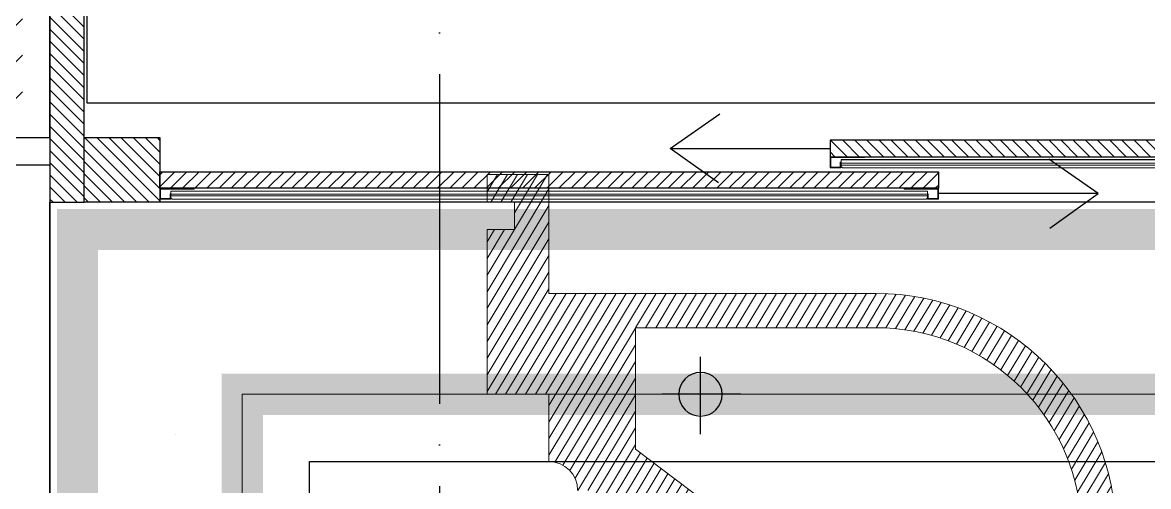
# Model space of a CAD drawing. Header units: inches. Extents: x 230831 to 416194, y 441295 to 526666.
# Drawn here: x 241545 to 242364, y 462590 to 462928 of the extents above; entities that cross this region are included whole.
import ezdxf

# ---------------------------------------------------------------- set-up
doc = ezdxf.new("R2010")
doc.units = ezdxf.units.IN
doc.header["$MEASUREMENT"] = 0
doc.linetypes.add('ACAD_ISO04W100', pattern=[30, 24, -3, 0, -3])
doc.linetypes.add('HIDDEN', pattern=[0.375, 0.25, -0.125])
for name, color, linetype in [('CQ Grg Gypsum', 41, 'Continuous'), ('CQ PANEL DIMENSION', 1, 'Continuous'), ('CQ Plaster', 1, 'Continuous'), ('CQ Wall plan', 3, 'Continuous'), ('DIM', 251, 'Continuous'), ('Layer1', 1, 'Continuous'), ('Layer4', 4, 'Continuous'), ('LIGHT', 130, 'Continuous'), ('WOOD', 23, 'Continuous'), ('xref grd floor$2$CQ Wall hatch_CHB', 8, 'Continuous')]:
    doc.layers.add(name, color=color, linetype=linetype)
for name, color, linetype, lineweight in [('CQ gypsum 2', 42, 'Continuous', 0), ('CQ Gypsum Hatch', 8, 'Continuous', 20), ('CQ lighting plan', 7, 'Continuous', 0), ('CQ Wood', 30, 'Continuous', 0), ('Glass', 4, 'Continuous', 0), ('GRC', 41, 'Continuous', 0), ('Marble', 6, 'Continuous', 0)]:
    doc.layers.add(name, color=color, linetype=linetype, lineweight=lineweight)

# ---------------------------------------------------------------- blocks, each defined once
blk = doc.blocks.new('gf-19 wall plan')
at = {"layer": 'xref grd floor$2$CQ Wall hatch_CHB'}
h = blk.add_hatch(dxfattribs=at)
h.set_pattern_fill('ANSI31,_O', color=8, scale=149.9999999999999)
h.set_pattern_definition([(45, (0, 0), (-13.25825214724776, 13.25825214724776), [])])
h.paths.add_polyline_path([(237464.9180727652, 463488.501008369), (235114.9180727651, 463488.5010083689), (235114.9219603917, 463665.8451543157), (235014.9238323605, 463665.8451543157), (235014.9174435659, 462706.5007693742), (235114.9180727652, 462706.5007693742), (235114.9180727651, 462725.6144694869), (235114.9180727653, 462864.5010083712), (236064.9180727649, 462864.5010083711), (236064.9180727649, 463288.5010083689), (237364.9180727651, 463288.5010083689), (237364.9180727652, 460788.501008369), (236064.9104582512, 460788.5010083689), (236064.8986268335, 461598.5005303614), (235114.9180727619, 461598.5005303614), (235114.9180727637, 461756.5007693741), (235014.918072765, 461756.500769374), (235014.9180727651, 460788.501008369), (234834.5341872139, 460788.501008369), (234834.5341872139, 460588.5035785317), (237264.9180727651, 460588.5010083689), (237264.9180727651, 460488.5010083687), (237464.9180727651, 460488.5010083687)])
h.paths.add_polyline_path([(235964.9180727648, 462964.5010083709), (235114.9180727651, 462964.5010083717), (235114.918072765, 463388.501008369), (235964.918072765, 463388.501008369)], flags=16)
h.paths.add_polyline_path([(235964.9104582527, 461498.5005303615), (235964.9104582497, 460788.5010083687), (235114.9180727678, 460788.5010083689), (235114.9180727681, 461498.5005303614)], flags=16)
at = {"layer": 'CQ Plaster', "elevation": 0.0003526290422994029}
blk.add_lwpolyline([(235134.9180727652, 462706.5007693742), (235134.9180727653, 462844.5010083712), (236084.9180727632, 462844.5010083711), (236084.9180727633, 463268.501008369), (237344.9180727651, 463268.5010083689), (237344.9180727652, 460808.501008369), (236084.9180727633, 460808.501008369), (236084.9180727634, 461618.5005303721), (235134.9180727619, 461618.5005303722), (235134.9180727619, 461756.5007693743)], dxfattribs=at)
at = {"layer": 'CQ Wall plan', "extrusion": (2.772420434295382e-08, -3.397086406510971e-09, 0.9999999999999997), "elevation": 0.005315582976500136}
blk.add_lwpolyline([(235114.9180727681, 461598.5005303614), (236064.9104582512, 461598.5005303615), (236064.9104582511, 460788.5010083688), (237364.9180727652, 460788.5010083688), (237364.918072765, 463288.5010083689)], dxfattribs=at)
blk = doc.blocks.new('SECTION LINE CLOAK ROOM')
at = {"layer": 'Layer1', "linetype": 'ACAD_ISO04W100', "ltscale": 10}
blk.add_line((239533.2887732581, 465523.2791144429, -7.401796374192596e-05), (239533.2887732581, 461287.9121809329, -7.401796374192596e-05), dxfattribs=at)
blk = doc.blocks.new('section ceiling a and b')
at = {"layer": 'CQ Grg Gypsum'}
blk.add_line((157070.9143943506, 36759.47823295952, -8.677269921599298e-07), (157070.9143943506, 36759.47823295952, -8.677269921599298e-07), dxfattribs=at)
blk = doc.blocks.new('cabinet door')
at = {"layer": 'Marble'}
h = blk.add_hatch(dxfattribs=at)
h.set_pattern_fill('ANSI32', color=8, scale=10, angle=315)
h.set_pattern_definition([(0, (-6001.872877659072, 4144.345605295151), (1.1e-15, 3.75), []), (0, (-6000.622877661168, 4143.095605297247), (1.1e-15, 3.75), [])])
h.paths.add_polyline_path([(32, -20), (31, -19), (31, -14), (582.0001655249507, -14), (582.0001655249507, -19), (581.0001655249507, -20)])
at = {"layer": 'WOOD'}
h = blk.add_hatch(dxfattribs=at)
h.set_pattern_fill('ANSI31', color=8, scale=50, angle=-90.00000000000001, style=0)
h.set_pattern_definition([(315, (-6001.872877659072, 4144.345605295151), (4.419417382415923, 4.419417382415916), [])])
h.paths.add_polyline_path([(23, 0), (23, -12), (590.0001655249507, -12), (590.0001655249507, 0)])
at = {"layer": 'Glass', "color": 4}
blk.add_lwpolyline([(32, -20), (31, -19), (31, -14), (582.0001655249507, -14), (582.0001655249507, -19), (581.0001655249507, -20), (32, -20)], dxfattribs=at)
at = {"layer": 'Marble', "color": 8}
blk.add_line((581.0001655249507, -20, 1.753902787127572e-05), (582.0001655249507, -19, 1.753902787127572e-05), dxfattribs=at)
at = {"layer": 'Marble', "color": 2}
for points in [[(48, -12.5), (48, -12), (23, -12), (23, -19.75, 0.4142135623730951), (23.25, -20), (30.75, -20, 0.4142135623730951), (31, -19.75), (31, -16), (30.5, -16), (30.5, -19.5), (23.5, -19.5), (23.5, -12.5)], [(565.0001655249507, -12.5), (565.0001655249507, -12), (590.0001655249507, -12), (590.0001655249507, -19.75, -0.4142135623730951), (589.7501655249507, -20), (582.2501655249507, -20, -0.4142135623730951), (582.0001655249507, -19.75), (582.0001655249507, -16), (582.5001655249507, -16), (582.5001655249507, -19.5), (589.5001655249507, -19.5), (589.5001655249507, -12.5)]]:
    blk.add_lwpolyline(points, format="xyb", close=True, dxfattribs=at)
at = {"layer": 'WOOD'}
blk.add_lwpolyline([(23, 0), (23, -12), (590.0001655249507, -12), (590.0001655249507, 0)], close=True, dxfattribs=at)
blk = doc.blocks.new('gf-19 cabinet 2')
at = {"layer": 'WOOD'}
h = blk.add_hatch(dxfattribs=at)
h.set_pattern_fill('ANSI31', color=8, scale=50, angle=-90.00000000000001, style=0)
h.set_pattern_definition([(315, (15, 0), (4.419417382415923, 4.419417382415921), [])])
h.paths.add_polyline_path([(231317.3629520645, 462797.3733243559), (231317.3629520645, 463268.5010083689), (231292.3629600159, 463268.5010083689), (231292.3629600159, 462797.3733243559)])
h = blk.add_hatch(dxfattribs=at)
h.set_pattern_fill('ANSI31', color=8, scale=50, angle=-90.00000000000001, style=0)
h.set_pattern_definition([(315, (2420.599195063474, -2203.059734581215), (4.419417382415923, 4.419417382415916), [])])
h.paths.add_polyline_path([(231372.3629600159, 462844.3684163042), (231372.3629600159, 462797.3684163042), (231317.3629520645, 462797.3684163042), (231317.3629520645, 462844.3684163042)])
at = {"layer": 'Layer4'}
for points in [[(231779.1929074149, 462811.2871411746), (231744.0254022893, 462836.3733243559), (231780.0415029657, 462861.5169065835)], [(231744.0254022893, 462836.3733243559), (231860.362855525, 462836.3733243559)]]:
    blk.add_lwpolyline(points, dxfattribs=at)
at = {"layer": 'Layer4', "elevation": 0.0003681301349443726}
for points in [[(232020.533073651, 462778.4121411747), (232055.7005787766, 462803.4983243559), (232019.6844781003, 462828.6419065836)], [(232055.7005787766, 462803.4983243559), (231939.3631255409, 462803.4983243559)]]:
    blk.add_lwpolyline(points, dxfattribs=at)
at = {"layer": 'WOOD', "color": 8}
blk.add_line((232427.36302105, 462797.3684163042), (231371.2824687106, 462797.3684163042, 0.0003526290422994029), dxfattribs=at)
at = {"layer": 'WOOD'}
for points, elevation in [([(231317.3629520645, 462797.3733243559), (231317.3629520645, 463268.5010083689), (231292.3629600159, 463268.5010083689), (231292.3629600159, 462797.3733243559)], 0.0003871233689765889), ([(231372.3629600159, 462844.3684163042), (231372.3629600159, 462797.3684163042), (231317.3629520645, 462797.3684163042), (231317.3629520645, 462844.3684163042)], 0.0003526290422994029)]:
    blk.add_lwpolyline(points, close=True, dxfattribs=dict(at, elevation=elevation))
at = {"layer": 'WOOD', "color": 8, "elevation": 0.0003871233689765889}
blk.add_lwpolyline([(231319.3629520645, 463241.5010083689), (232525.3629597622, 463241.5010083689), (232525.3629597622, 462869.5010083689), (231319.3629520645, 462869.5010083689)], close=True, dxfattribs=at)
at = {"layer": 'Marble', "color": 8}
blk.add_blockref('cabinet door', (231837.362855525, 462842.3733243559), dxfattribs=at)
at = {"layer": 'Marble', "color": 8, "xscale": -1, "rotation": 359.9999999999999}
blk.add_blockref('cabinet door', (231962.3631255409, 462819.3733243559, 0.0003681301349443726), dxfattribs=at)
blk = doc.blocks.new('gf-19 section ceiling c and d')
at = {"layer": 'CQ Gypsum Hatch'}
h = blk.add_hatch(dxfattribs=at)
h.set_pattern_fill('ANSI31', color=256, scale=50, angle=166.0285767170143, style=0)
h.set_pattern_definition([(211.0285767170143, (40770.3055148228, 22438.25428829005), (3.221659560689484, -5.355689467754646), [])])
h.paths.add_polyline_path([(290580.2555056186, 477757.3129620503), (290560.2553744273, 477757.3129620503), (290560.2553744273, 477712.313894068), (290580.2555056186, 477712.313894068)])
h.paths.add_polyline_path([(292014.2551291987, 477757.3130545883), (291994.2549980073, 477757.3130545883), (291994.2549980073, 477712.313986606), (292014.2551291987, 477712.313986606)])
edge = h.paths.add_edge_path()
edge.add_arc((291752.7471168555, 477995.3529881806), 175, 0, 90)
edge.add_line((291752.8011449613, 478170.3529798404), (290821.7400454096, 478170.3521139577))
edge.add_line((291927.747123278, 477757.3138323158), (291927.7471168555, 477995.3529881805))
edge.add_arc((290821.7630173567, 477995.3521154653), 175, 90, 180)
edge.add_line((291994.2551219355, 477757.3138347645), (291927.747123278, 477757.3138323158))
edge.add_line((290646.7630173565, 477995.3521154653), (290646.763010934, 477757.3129596008))
edge.add_line((291994.2551313417, 477732.3138178333), (291994.2551219355, 477757.3138347645))
edge.add_line((290646.763010934, 477757.3129596008), (290580.2550122765, 477757.3129620494))
edge.add_line((291974.2551699805, 477732.3138178333), (291994.2551313417, 477732.3138178333))
edge.add_line((290580.2550122765, 477757.3129620494), (290580.2550028701, 477732.3129451182))
edge.add_line((291974.2551814603, 477712.3138063534), (291974.2551699805, 477732.3138178333))
edge.add_line((290580.2550028701, 477732.3129451182), (290600.2549642314, 477732.3129451182))
edge.add_line((291854.2471168548, 477712.3137449707), (291974.2551814603, 477712.3138063534))
edge.add_line((290600.2549642314, 477732.3129451182), (290600.2549527514, 477712.3129336383))
edge.add_line((291854.2471168548, 477757.3128866703), (291854.2471168548, 477712.3137449707))
edge.add_line((290600.2549527514, 477712.3129336383), (290720.263017357, 477712.3128722555))
edge.add_line((291805.2471168548, 477757.3128866703), (291854.2471168548, 477757.3128866703))
edge.add_line((290720.263017357, 477712.3128722555), (290720.2630173571, 477757.3120139552))
edge.add_arc((291784.2471168549, 477757.3128866702), 21, 0, 90)
edge.add_line((290720.2630173571, 477757.3120139552), (290769.2630173571, 477757.3120139552))
edge.add_line((291784.2471168548, 477787.3128866702), (291784.2471168548, 477778.3128866703))
edge.add_arc((290790.2630173573, 477757.3120139551), 21, 90, 180)
edge.add_arc((291779.3952927669, 477793.4196155958), 7.799508648182383, 90, 308.4673023821645)
edge.add_line((290790.2630173571, 477778.3120139552), (290790.2630173571, 477787.3120139551))
edge.add_line((291779.3952927667, 477804.2191242441), (291779.3952927667, 477801.2191242441))
edge.add_arc((290795.1148414453, 477793.4187428809), 7.799508648181451, 231.5326976178355, 450)
edge.add_arc((291777.2430252191, 477822.1859743472), 18.09530210375607, 205.7714928755903, 276.8309702002142)
edge.add_line((290795.1148414451, 477801.218251529), (290795.1148414451, 477804.2182515291))
edge.add_arc((291810.2235897614, 477835.0775454859), 53.47024035375843, 186.1635720925549, 202.8448179763401)
edge.add_arc((290797.2671089932, 477822.1851016322), 18.09530210375609, 263.1690297997858, 334.2285071244098)
edge.add_arc((291424.7263009643, 477801.7131326919), 333.4821786609713, 4.751447810051713, 6.568657365061795)
edge.add_arc((290764.286544451, 477835.0766727708), 53.4702403537582, 337.1551820236599, 353.8364279007361)
edge.add_arc((291720.3174680364, 477835.7764859581), 35.93479784867265, 6.527251482222313, 25.39668080517357)
edge.add_arc((291149.783833248, 477801.7122599771), 333.4821786609695, 173.4313426349382, 175.2485521899483)
edge.add_arc((291728.4574426022, 477837.4168631438), 27.95025194104338, 29.51902534285031, 91.82174081811998)
edge.add_arc((290854.1926661761, 477835.7756132432), 35.93479784867079, 154.6033191948264, 173.4727485177777)
edge.add_line((291727.5689035773, 477872.8529881787), (291727.5689035773, 477865.3529881787))
edge.add_arc((290846.0526916102, 477837.4159904285), 27.9502519410429, 88.17825918188002, 150.4809746571497)
edge.add_line((291718.5689035773, 477872.8529881785), (291727.5689035773, 477872.8529881787))
edge.add_line((290846.9412306349, 477865.3521154635), (290846.9412306349, 477872.8521154635))
edge.add_line((291718.5689035773, 477895.3529881802), (291718.5689035773, 477872.8529881785))
edge.add_line((290846.9412306349, 477872.8521154635), (290855.9412306349, 477872.8521154635))
edge.add_line((291757.6407549444, 477895.3529881787), (291718.5689035773, 477895.3529881802))
edge.add_line((290855.9412306349, 477872.8521154635), (290855.9412306349, 477895.3521154653))
edge.add_line((291814.2471168549, 477820.3529881787), (291757.6407549444, 477895.3529881787))
edge.add_line((290855.9412306349, 477895.3521154653), (290816.8693792678, 477895.3521154635))
edge.add_line((291902.7471168553, 477820.3529881787), (291814.2471168549, 477820.3529881787))
edge.add_line((290816.8693792678, 477895.3521154635), (290760.2630173571, 477820.3521154636))
edge.add_line((291902.7471168555, 477995.3529881805), (291902.7471168553, 477820.3529881787))
edge.add_line((290760.2630173571, 477820.3521154636), (290671.7630173566, 477820.3521154636))
edge.add_arc((291752.7471168555, 477995.3529881806), 150, 0, 90)
edge.add_line((290671.7630173566, 477820.3521154636), (290671.7630173566, 477995.3521154653))
edge.add_arc((290821.7630173567, 477995.3521154653), 150, 90, 180)
edge.add_line((290821.7149702583, 478145.3521077702), (291753.0815824123, 478145.3526152893))
at = {"layer": 'GRC', "extrusion": (2.772420434295381e-08, -3.397086406510972e-09, 0.9999999999999997)}
for p, q in [((291902.7456555918, 477995.3529881797, 0.001435427108169677), (291902.7456555917, 477820.3529881779, 0.001434832618048535)), ((291927.7456620143, 477757.313832315, 0.001433925363302439), (291927.7456555918, 477995.3529881797, 0.001434734003061103)), ((291814.2456555912, 477820.3529881779, 0.001437286210132899), (291757.6392936807, 477895.3529881779, 0.001439110357958101)), ((291902.7456555917, 477820.3529881779, 0.001434832618048535), (291814.2456555912, 477820.3529881779, 0.001437286210132899)), ((291805.2456555911, 477757.3128866695, 0.001437321575300094), (291854.2456555911, 477757.3128866695, 0.001435963089287287)), ((291854.2456555911, 477757.3128866695, 0.001435963089287287), (291854.2456555911, 477712.3137449698, 0.001435810223314713)), ((291994.2536606718, 477757.3138347637, 0.001432081481965535), (291927.7456620143, 477757.313832315, 0.001433925363302439)), ((291994.2536700781, 477732.3138178324, 0.001431996554487077), (291994.2536606718, 477757.3138347637, 0.001432081481965535)), ((291974.2537201966, 477712.3138063526, 0.001432483095417309), (291974.2537087168, 477732.3138178324, 0.00143255103750271)), ((291974.2537087168, 477732.3138178324, 0.00143255103750271), (291994.2536700781, 477732.3138178324, 0.001431996554487077)), ((291854.2456555911, 477712.3137449698, 0.001435810223314713), (291974.2537201966, 477712.3138063526, 0.001432483095417309))]:
    blk.add_line(p, q, dxfattribs=at)
at = {"layer": 'GRC', "extrusion": (5.544840868590781e-08, -1.698201797571366e-21, 0.9999999999999986), "elevation": 0.01606993246500021}
blk.add_lwpolyline([(292014.2536679345, 477757.3130545874), (291994.2535367432, 477757.3130545874), (291994.2535367432, 477712.313986605), (292014.2536679345, 477712.313986605)], close=True, dxfattribs=at)
at = {"layer": 'GRC', "extrusion": (2.772420434295381e-08, -3.397086406510972e-09, 0.9999999999999997)}
for centre, radius in [((291752.7456555917, 477995.3529881798, 0.007904406960983018), 175), ((291752.7456555917, 477995.3529881798, 0.007904406960983018), 150), ((291784.2456555911, 477757.3128866694, 0.007904406960983029), 21)]:
    blk.add_arc(centre, radius, 1.789432924479918e-26, 90, dxfattribs=at)
at = {"layer": 'LIGHT', "extrusion": (2.772420434295381e-08, -3.397086406510972e-09, 0.9999999999999997), "elevation": 0.007904850038929923}
for points in [[(291854.224740409, 477897.0164768776), (291854.224740409, 477839.8496676498)], [(291825.2559763678, 477867.7682798344), (291881.5554386094, 477867.7682798344)]]:
    blk.add_lwpolyline(points, dxfattribs=at)
at = {"layer": 'LIGHT', "extrusion": (2.772420434295381e-08, -3.397086406510972e-09, 0.9999999999999997)}
blk.add_circle((291854.224740409, 477867.7682798344, 0.007904850038929923), 15.87653305614367, dxfattribs=at)

msp = doc.modelspace()

# ---------------------------------------------------------------- linework, layer by layer
at = {"layer": 'CQ Grg Gypsum', "elevation": 0.0003526290422994029}
for points in [[(241564.4840103915, 461618.5005303613), (240614.5037484518, 461618.5005303722), (240614.5037484519, 462844.5010083712), (241564.5037061894, 462844.5010083711)], [(241564.4840103918, 461638.5005303613), (240634.5037484518, 461638.500530372), (240634.5037484519, 462824.5010083712), (241564.5037061894, 462824.5010083711)]]:
    msp.add_lwpolyline(points, dxfattribs=at)
at = {"layer": 'CQ Grg Gypsum', "elevation": 0.000386854187946005}
msp.add_lwpolyline([(241753.5036549442, 462608.3685997571), (242635.50380798, 462608.3685997571), (242635.50380798, 461572.3683710482), (241753.5036549442, 461572.3683710482)], close=True, dxfattribs=at)
at = {"layer": 'CQ gypsum 2', "elevation": 0.000386854187946005}
msp.add_lwpolyline([(241704.5136549442, 462657.3585997571), (242684.4938079799, 462657.3585997571), (242684.4938079799, 461523.3783710483), (241704.5136549442, 461523.3783710483)], close=True, dxfattribs=at)
at = {"layer": 'CQ lighting plan', "linetype": 'HIDDEN', "ltscale": 500, "const_width": 30, "elevation": 0.000386854187946005}
for points in [[(241584.5036549442, 462777.3685997571), (242804.50380798, 462777.3685997571), (242804.50380798, 461403.3683710482), (241584.5036549442, 461403.3683710482)], [(241704.5036549442, 462657.3685997571), (242684.50380798, 462657.3685997571), (242684.50380798, 461523.3683710482), (241704.5036549442, 461523.3683710482)]]:
    msp.add_lwpolyline(points, close=True, dxfattribs=at)
at = {"layer": 'CQ PANEL DIMENSION'}
msp.add_line((241564.4840103918, 461638.5005303613, 0.0003526290422994029), (241564.5037061894, 462797.3733243559, 7.846281590591391e-05), dxfattribs=at)
at = {"layer": 'CQ PANEL DIMENSION', "elevation": 0.0003526290422994029}
msp.add_lwpolyline([(241564.5037061762, 461638.5005303613), (240634.5037484519, 461638.5005303613), (240634.5037484519, 462824.5010083712), (241564.5037061762, 462824.5010083712)], close=True, dxfattribs=at)

# ---------------------------------------------------------------- block references
msp.add_blockref('SECTION LINE CLOAK ROOM', (2314.750455850037, -1432.449580498913))
at = {"xscale": -1, "rotation": 270}
msp.add_blockref('gf-19 section ceiling c and d', (-235829.5723293132, 170803.1148795606, 0.0001646527282696473), dxfattribs=at)
at = {"layer": 'CQ Wall plan'}
msp.add_blockref('gf-19 wall plan', (5479.585675689887, 0), dxfattribs=at)
at = {"layer": 'CQ Wood'}
msp.add_blockref('gf-19 cabinet 2', (10272.14074617348, 0, -0.000308660553070675), dxfattribs=at)
at = {"layer": 'DIM', "lineweight": 0, "extrusion": (2.772420434295382e-08, -3.397086406510971e-09, 0.9999999999999997), "xscale": -1}
msp.add_blockref('section ceiling a and b', (398726.8203279708, 425868.7139595199, 0.005514836242772225), dxfattribs=at)

doc.saveas('drawing.dxf')
